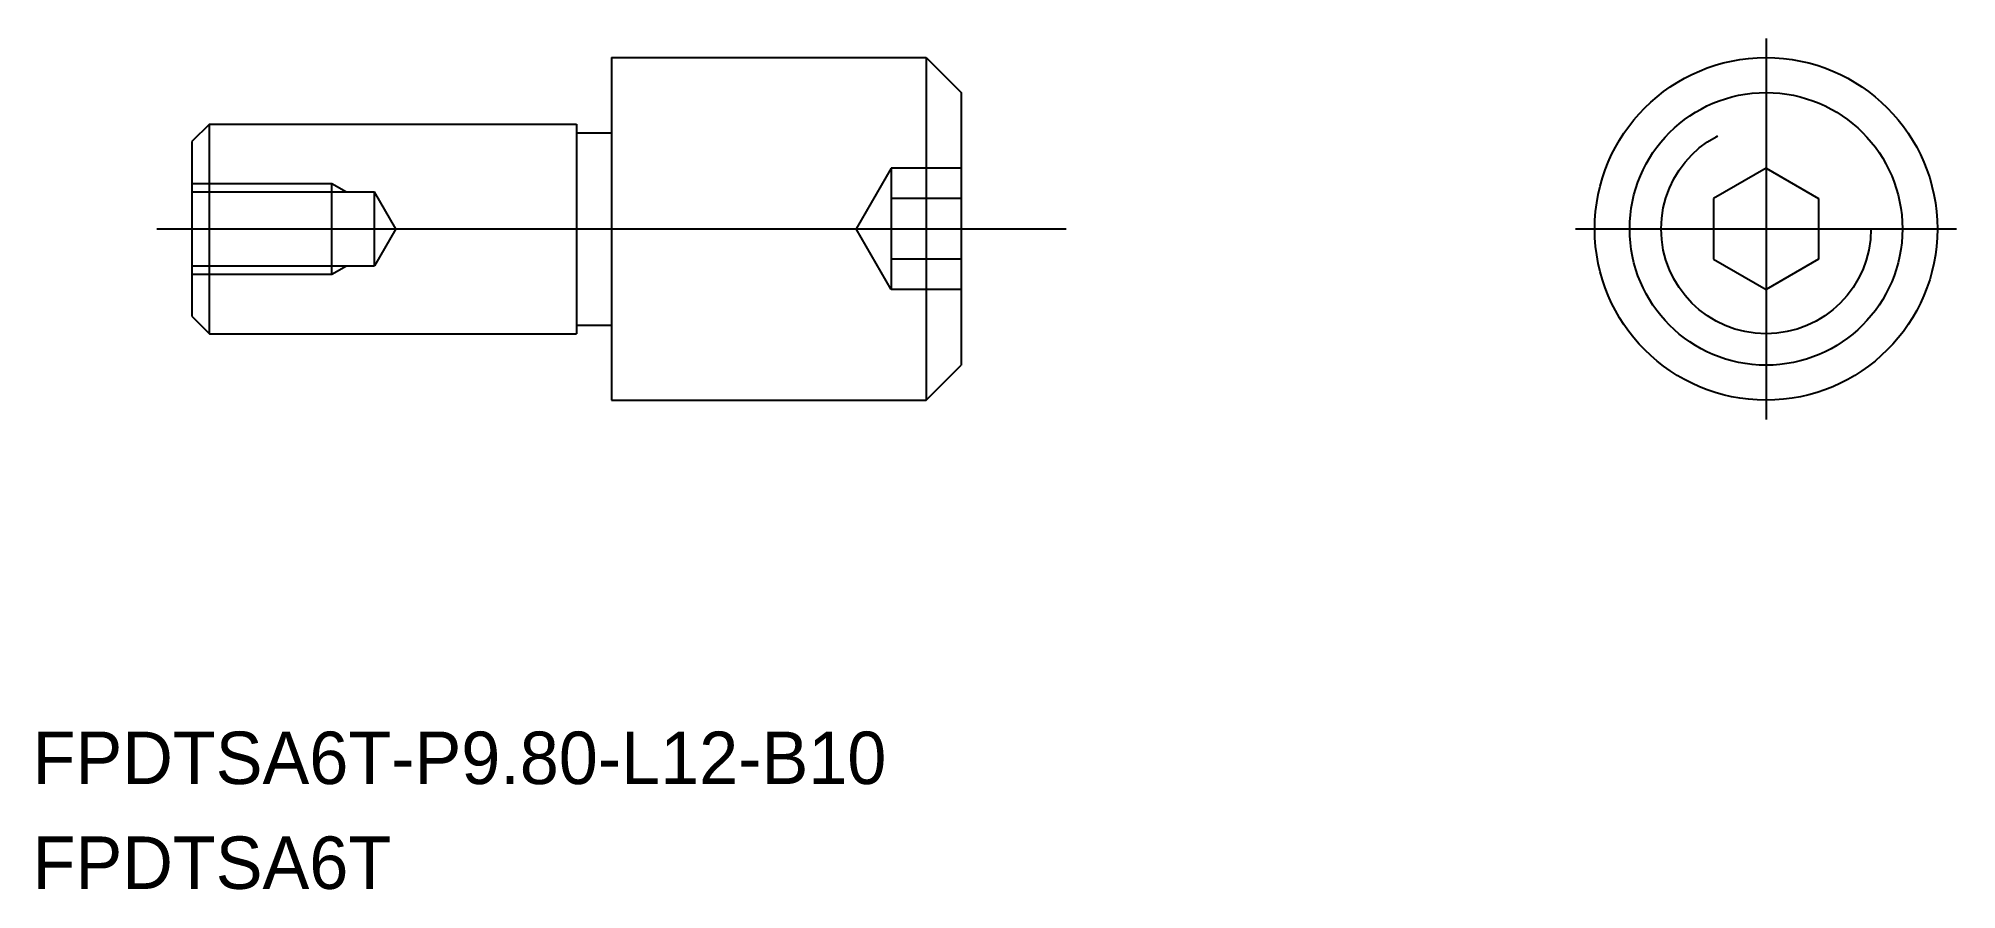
# Model space of a CAD drawing. Extents: x -1568 to -1513.1, y -397.6 to -373.2.
import ezdxf

# ---------------------------------------------------------------- set-up
doc = ezdxf.new("R2010")
doc.units = 0
doc.linetypes.add('CENTER', pattern=[50.8, 31.75, -6.35, 6.35, -6.35])
doc.linetypes.add('DASHED', pattern=[19.05, 12.7, -6.35])
doc.layers.get('0').update_dxf_attribs({"linetype": 'CONTINUOUS'})
doc.layers.add('CENTER', color=1, linetype='CENTER')

msp = doc.modelspace()

# ---------------------------------------------------------------- linework, layer by layer
at = {"color": 7, "linetype": 'CONTINUOUS'}
for p, q in [((-1551.597, -373.798), (-1551.597, -383.598)), ((-1551.597, -373.798), (-1542.597, -373.798)), ((-1542.597, -373.798), (-1541.597, -374.798)), ((-1541.597, -374.798), (-1541.597, -382.598)), ((-1563.097, -375.698), (-1563.597, -376.198)), ((-1563.097, -375.698), (-1552.597, -375.698)), ((-1563.097, -381.698), (-1563.097, -375.698)), ((-1552.597, -375.698), (-1552.597, -381.698)), ((-1563.597, -376.198), (-1563.597, -381.198)), ((-1552.597, -375.948), (-1551.597, -375.948)), ((-1563.597, -381.198), (-1563.097, -381.698)), ((-1563.097, -381.698), (-1552.597, -381.698)), ((-1552.597, -381.448), (-1551.597, -381.448)), ((-1542.597, -383.598), (-1541.597, -382.598)), ((-1551.597, -383.598), (-1542.597, -383.598))]:
    msp.add_line(p, q, dxfattribs=at)
at = {"linetype": 'CONTINUOUS'}
for p, q in [((-1542.597, -373.798), (-1542.597, -383.598)), ((-1518.578, -376.965), (-1520.078, -377.832)), ((-1518.578, -376.965), (-1517.078, -377.832)), ((-1520.078, -379.564), (-1518.578, -380.43)), ((-1517.078, -379.564), (-1518.578, -380.43))]:
    msp.add_line(p, q, dxfattribs=at)
at = {"color": 3, "linetype": 'DASHED'}
for p, q in [((-1563.597, -377.398), (-1559.597, -377.398)), ((-1559.597, -377.398), (-1559.176, -377.641)), ((-1559.597, -379.998), (-1559.597, -377.398)), ((-1543.597, -376.965), (-1544.597, -378.698)), ((-1543.597, -376.965), (-1543.597, -380.43)), ((-1541.597, -376.965), (-1543.597, -376.965)), ((-1563.597, -377.641), (-1558.373, -377.641)), ((-1557.763, -378.698), (-1558.373, -377.641)), ((-1558.373, -379.754), (-1558.373, -377.641)), ((-1541.597, -377.832), (-1543.597, -377.832)), ((-1557.763, -378.698), (-1558.373, -379.754)), ((-1543.597, -380.43), (-1544.597, -378.698)), ((-1541.597, -379.564), (-1543.597, -379.564)), ((-1563.597, -379.754), (-1558.373, -379.754)), ((-1563.597, -379.998), (-1559.597, -379.998)), ((-1559.597, -379.998), (-1559.176, -379.754)), ((-1541.597, -380.43), (-1543.597, -380.43))]:
    msp.add_line(p, q, dxfattribs=at)
for p, q in [((-1520.078, -377.832), (-1520.078, -379.564)), ((-1517.078, -377.832), (-1517.078, -379.564))]:
    msp.add_line(p, q)
at = {"linetype": 'CONTINUOUS'}
for radius in [4.9, 3.9]:
    msp.add_circle((-1518.578, -378.698), radius, dxfattribs=at)
at = {"color": 3, "linetype": 'DASHED'}
msp.add_circle((-1518.578, -378.698), 3, dxfattribs=at)
at = {"layer": 'CENTER', "color": 1, "linetype": 'CENTER'}
for p, q in [((-1518.578, -373.248), (-1518.578, -384.148)), ((-1564.597, -378.698), (-1538.597, -378.698)), ((-1524.028, -378.698), (-1513.128, -378.698))]:
    msp.add_line(p, q, dxfattribs=at)

# ---------------------------------------------------------------- texts
for s, p in [('FPDTSA6T-P9.80-L12-B10', (-1568.152, -394.58)), ('FPDTSA6T', (-1568.152, -397.58))]:
    msp.add_text(s, height=1.5).set_placement(p)

doc.saveas('drawing.dxf')
